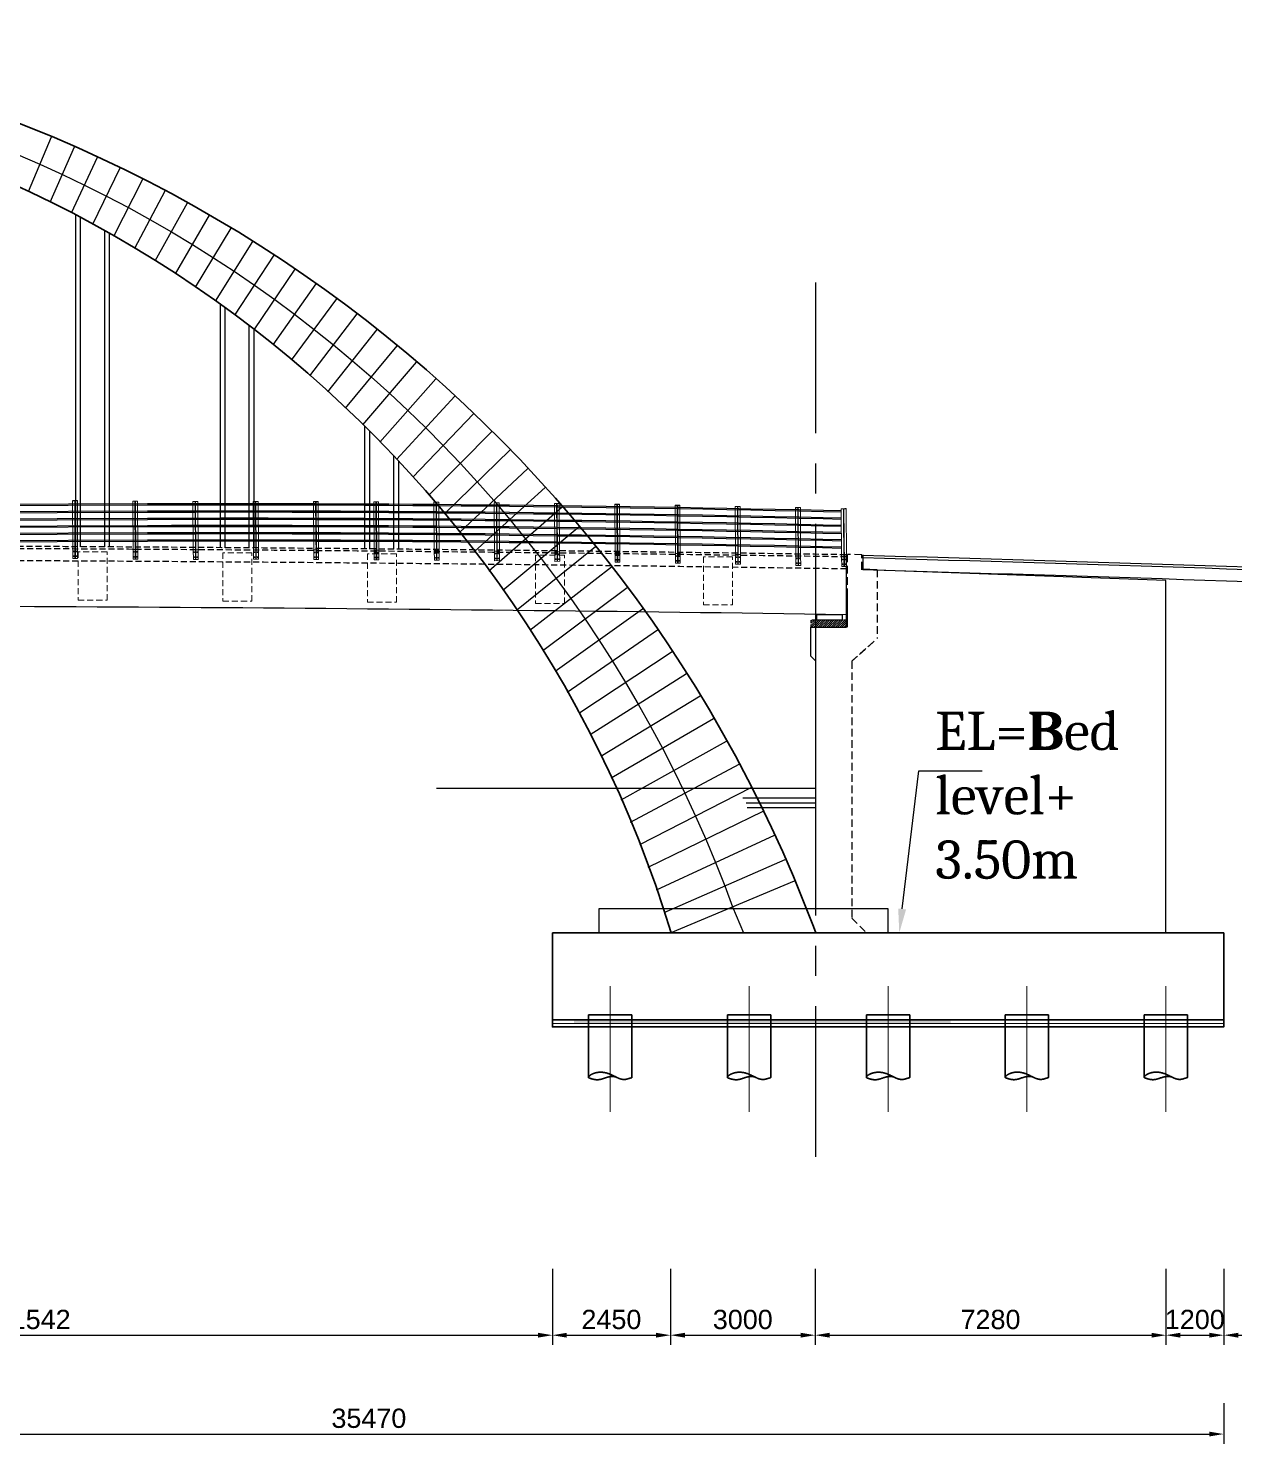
# Model space of a CAD drawing. Header units: millimetres. Extents: x 1231188 to 3867842, y -5478610 to -489530.
# Drawn here: x 3136207 to 3161215, y -3053696 to -3024349 of the extents above; entities that cross this region are included whole.
import ezdxf
from ezdxf import colors
from ezdxf.entities.mleader import LeaderData, LeaderLine
from ezdxf.math import Vec2, Vec3

# ---------------------------------------------------------------- set-up
doc = ezdxf.new("R2010")
doc.units = ezdxf.units.MM
doc.header["$LTSCALE"] = 25
doc.header["$MEASUREMENT"] = 0
doc.header["$PDMODE"] = 3
for name, pattern in [('CENTER', [2, 1.25, -0.25, 0.25, -0.25]), ('CENTER2', [1.125, 0.75, -0.125, 0.125, -0.125]), ('DASHED2', [0.375, 0.25, -0.125])]:
    doc.linetypes.add(name, pattern=pattern)
doc.layers.get('Defpoints').update_dxf_attribs({"color": 230, "lineweight": 9})
for name, color, linetype in [('ABUTMENT', 1, 'Continuous'), ('ARCH', 4, 'Continuous'), ('bearing', 7, 'Continuous'), ('con-outline', 7, 'Continuous'), ('Deck _Hidden', 7, 'DASHED2'), ('Girder _Hidden', 8, 'DASHED2'), ('Hatch 1', 14, 'Continuous'), ('pedestal', 7, 'Continuous'), ('Pile Cap', 21, 'Continuous'), ('Railling_1', 8, 'Continuous'), ('Restraint-1', 8, 'DASHED2'), ('SLOPEEARTH', 3, 'Continuous'), ('Suspender', 3, 'Continuous'), ('WC_Hidden', 8, 'DASHED2')]:
    doc.layers.add(name, color=color, linetype=linetype)
for name, color, linetype, lineweight in [('Center line', 252, 'CENTER', 9), ('COLUMN', 1, 'Continuous', 25), ('Con_Hidden', 8, 'DASHED2', 9), ('Construction Line', 170, 'Continuous', 25), ('DIM', 8, 'Continuous', 13), ('DIMEN', 255, 'Continuous', 9), ('grid', 114, 'CENTER2', 20), ('HATCH', 191, 'Continuous', 9), ('PILE', 214, 'Continuous', 30), ('Railing', 8, 'Continuous', 0), ('WALL', 10, 'Continuous', 25)]:
    doc.layers.add(name, color=color, linetype=linetype, lineweight=lineweight)
doc.styles.add('ARIAL', font='arial.ttf', dxfattribs={"height": 400})
doc.styles.get("Standard").update_dxf_attribs({"font": 'swissl.ttf'})
doc.dimstyles.new('dim-50', dxfattribs={"dimtxt": 200, "dimasz": 200, "dimexe": 20, "dimexo": 20, "dimgap": 0.09, "dimtad": 0, "dimdec": 0, "dimzin": 0, "dimdsep": 46, "dimtxsty": 'Standard', "dimcen": 0.09, "dimclrd": 5, "dimclrt": 5, "dimazin": 0, "dimtfac": 1, "dimtdec": 0, "dimtofl": 0, "dimtmove": 0, "dimatfit": 3, "dimfxl": 1, "dimtolj": 1, "dimtzin": 0, "dimarcsym": 0})

# ---------------------------------------------------------------- blocks, each defined once
blk = doc.blocks.new('Railing')
at = {"layer": 'Railing', "linetype": 'Continuous', "ltscale": 100}
for p, q in [((136657, 473126), (136657, 472128)), ((136757, 473126), (136757, 472128)), ((136657, 472128), (136657, 471928)), ((136657, 472128), (136757, 472128)), ((136657, 471928), (136757, 471928)), ((136757, 472128), (136757, 471928))]:
    blk.add_line(p, q, dxfattribs=at)
at = {"layer": 'Railing', "color": 5, "linetype": 'Continuous', "ltscale": 100}
for p, q in [((136702, 471928), (136702, 473126)), ((136707, 471928), (136707, 473128)), ((136712, 471928), (136712, 473126))]:
    blk.add_line(p, q, dxfattribs=at)
at = {"layer": 'Railing', "color": 5}
for p, q in [((136677, 472076), (136665, 472076)), ((136677, 471976), (136665, 471976)), ((136677, 472076), (136677, 472089)), ((136677, 472076), (136677, 472061)), ((136677, 472076), (136691, 472076)), ((136677, 471976), (136677, 471989)), ((136677, 471976), (136677, 471961)), ((136677, 471976), (136691, 471976)), ((136737, 472076), (136723, 472076)), ((136737, 471976), (136723, 471976)), ((136737, 472076), (136737, 472089)), ((136737, 472076), (136737, 472061)), ((136737, 472076), (136748, 472076)), ((136737, 471976), (136737, 471989)), ((136737, 471976), (136737, 471961)), ((136737, 471976), (136748, 471976))]:
    blk.add_line(p, q, dxfattribs=at)
for centre in [(136677, 472076), (136677, 471976), (136737, 472076), (136737, 471976)]:
    blk.add_circle(centre, 6.69, dxfattribs=at)
at = {"layer": 'Railing', "linetype": 'Continuous', "ltscale": 100}
for points in [[(136657, 473128), (136657, 473128), (136657, 473127), (136657, 473126), (136679, 473126), (136702, 473126), (136702, 473120), (136702, 473114), (136704, 473114), (136707, 473114), (136707, 473121), (136707, 473128), (136682, 473128), (136657, 473128)], [(136757, 473128), (136757, 473128), (136757, 473127), (136757, 473126), (136734, 473126), (136712, 473126), (136712, 473120), (136712, 473114), (136709, 473114), (136707, 473114), (136707, 473121), (136707, 473128), (136732, 473128), (136757, 473128)]]:
    blk.add_open_spline(points, degree=2, knots=[0, 0, 0, 5, 10, 10, 50, 50, 90, 90, 100, 100, 150, 150, 200, 200, 200], dxfattribs=at)
blk.add_open_spline([(136657, 473128), (136732, 473128), (136757, 473128)], degree=2, dxfattribs=at)
blk = doc.blocks.new('wq')
at = {"layer": 'Railling_1', "linetype": 'Continuous', "ltscale": 100}
for points in [[(3152767, -2891022), (3152395, -2891014), (3151894, -2891002), (3151393, -2890992), (3150892, -2890982), (3150391, -2890972), (3149890, -2890962), (3149389, -2890954), (3148888, -2890945), (3148387, -2890937), (3147886, -2890930), (3147385, -2890923), (3146884, -2890917), (3146383, -2890911), (3145882, -2890905), (3145381, -2890900), (3144881, -2890895), (3144380, -2890891), (3143879, -2890888), (3143378, -2890884), (3142877, -2890882), (3142376, -2890879), (3141875, -2890878), (3141374, -2890876), (3140873, -2890875), (3140372, -2890875), (3139871, -2890875), (3139371, -2890876), (3138870, -2890877), (3138369, -2890878), (3125223, -2890930)], [(3152767, -2891047), (3152394, -2891039), (3151893, -2891027), (3151392, -2891017), (3150891, -2891007), (3150390, -2890997), (3149890, -2890987), (3149389, -2890979), (3148888, -2890970), (3148387, -2890962), (3147886, -2890955), (3147385, -2890948), (3146884, -2890942), (3146383, -2890936), (3145882, -2890930), (3145381, -2890925), (3144880, -2890920), (3144379, -2890916), (3143879, -2890913), (3143378, -2890909), (3142877, -2890907), (3142376, -2890904), (3141875, -2890903), (3141374, -2890901), (3140873, -2890900), (3140372, -2890900), (3139871, -2890900), (3139371, -2890901), (3138870, -2890902), (3138369, -2890903), (3125223, -2890955)], [(3152768, -2891172), (3152391, -2891164), (3151890, -2891152), (3151390, -2891142), (3150889, -2891131), (3150388, -2891122), (3149887, -2891112), (3149386, -2891104), (3148886, -2891095), (3148385, -2891087), (3147884, -2891080), (3147383, -2891073), (3146882, -2891067), (3146382, -2891061), (3145881, -2891055), (3145380, -2891050), (3144879, -2891045), (3144378, -2891041), (3143878, -2891038), (3143377, -2891034), (3142876, -2891032), (3142375, -2891029), (3141875, -2891028), (3141374, -2891026), (3140873, -2891025), (3140372, -2891025), (3139871, -2891025), (3139371, -2891026), (3138870, -2891027), (3138369, -2891028), (3125223, -2891080)], [(3152768, -2891197), (3152391, -2891189), (3151890, -2891177), (3151389, -2891167), (3150888, -2891156), (3150388, -2891147), (3149887, -2891137), (3149386, -2891129), (3148885, -2891120), (3148384, -2891112), (3147884, -2891105), (3147383, -2891098), (3146882, -2891092), (3146381, -2891086), (3145880, -2891080), (3145380, -2891075), (3144879, -2891070), (3144378, -2891066), (3143877, -2891063), (3143377, -2891059), (3142876, -2891057), (3142375, -2891054), (3141874, -2891053), (3141374, -2891051), (3140873, -2891050), (3140372, -2891050), (3139871, -2891050), (3139371, -2891051), (3138870, -2891052), (3138369, -2891053), (3125223, -2891105)], [(3152769, -2891322), (3152388, -2891314), (3151887, -2891302), (3151386, -2891292), (3150886, -2891281), (3150385, -2891272), (3149884, -2891262), (3149384, -2891254), (3148883, -2891245), (3148382, -2891237), (3147882, -2891230), (3147381, -2891223), (3146880, -2891217), (3146380, -2891211), (3145879, -2891205), (3145378, -2891200), (3144878, -2891195), (3144377, -2891191), (3143877, -2891188), (3143376, -2891184), (3142875, -2891182), (3142375, -2891179), (3141874, -2891178), (3141373, -2891176), (3140873, -2891175), (3140372, -2891175), (3139871, -2891175), (3139371, -2891176), (3138870, -2891177), (3138370, -2891178), (3125223, -2891230)], [(3152769, -2891347), (3152387, -2891339), (3151887, -2891327), (3151386, -2891317), (3150885, -2891306), (3150385, -2891297), (3149884, -2891287), (3149383, -2891279), (3148883, -2891270), (3148382, -2891262), (3147881, -2891255), (3147381, -2891248), (3146880, -2891242), (3146379, -2891236), (3145879, -2891230), (3145378, -2891225), (3144878, -2891220), (3144377, -2891216), (3143876, -2891213), (3143376, -2891209), (3142875, -2891207), (3142374, -2891204), (3141874, -2891203), (3141373, -2891201), (3140873, -2891200), (3140372, -2891200), (3139871, -2891200), (3139371, -2891201), (3138870, -2891202), (3138370, -2891203), (3125223, -2891255)], [(3152769, -2891472), (3152384, -2891464), (3151884, -2891452), (3151383, -2891442), (3150883, -2891431), (3150382, -2891422), (3149882, -2891412), (3149381, -2891404), (3148881, -2891395), (3148380, -2891387), (3147880, -2891380), (3147379, -2891373), (3146878, -2891367), (3146378, -2891361), (3145877, -2891355), (3145377, -2891350), (3144876, -2891345), (3144376, -2891341), (3143875, -2891338), (3143375, -2891334), (3142874, -2891332), (3142374, -2891329), (3141873, -2891328), (3141373, -2891326), (3140872, -2891325), (3140372, -2891325), (3139872, -2891325), (3139371, -2891326), (3138871, -2891327), (3138370, -2891328), (3125223, -2891380)], [(3152770, -2891497), (3152384, -2891489), (3151883, -2891477), (3151383, -2891467), (3150882, -2891456), (3150382, -2891447), (3149881, -2891437), (3149381, -2891429), (3148880, -2891420), (3148380, -2891412), (3147879, -2891405), (3147379, -2891398), (3146878, -2891392), (3146378, -2891386), (3145877, -2891380), (3145377, -2891375), (3144876, -2891370), (3144376, -2891366), (3143875, -2891363), (3143375, -2891359), (3142874, -2891357), (3142374, -2891354), (3141873, -2891353), (3141373, -2891351), (3140872, -2891350), (3140372, -2891350), (3139872, -2891350), (3139371, -2891351), (3138871, -2891352), (3138370, -2891353), (3125223, -2891405)], [(3152770, -2891623), (3152381, -2891613), (3151880, -2891602), (3151380, -2891592), (3150880, -2891581), (3150379, -2891572), (3149879, -2891562), (3149378, -2891554), (3148878, -2891545), (3148378, -2891537), (3147877, -2891530), (3147377, -2891523), (3146877, -2891517), (3146376, -2891511), (3145876, -2891505), (3145375, -2891500), (3144875, -2891495), (3144375, -2891491), (3143874, -2891488), (3143374, -2891484), (3142874, -2891482), (3142373, -2891479), (3141873, -2891478), (3141373, -2891476), (3140872, -2891475), (3140372, -2891475), (3139872, -2891475), (3139371, -2891476), (3138871, -2891477), (3138371, -2891478), (3125223, -2891530)], [(3152771, -2891648), (3152380, -2891638), (3151880, -2891627), (3151380, -2891617), (3150879, -2891606), (3150379, -2891597), (3149878, -2891587), (3149378, -2891579), (3148878, -2891570), (3148377, -2891562), (3147877, -2891555), (3147377, -2891548), (3146876, -2891542), (3146376, -2891536), (3145876, -2891530), (3145375, -2891525), (3144875, -2891520), (3144374, -2891516), (3143874, -2891513), (3143374, -2891509), (3142873, -2891507), (3142373, -2891504), (3141873, -2891503), (3141373, -2891501), (3140872, -2891500), (3140372, -2891500), (3139872, -2891500), (3139371, -2891501), (3138871, -2891502), (3138371, -2891503), (3125223, -2891555)], [(3152771, -2891773), (3152377, -2891763), (3151877, -2891752), (3151377, -2891742), (3150877, -2891731), (3150376, -2891722), (3149876, -2891712), (3149376, -2891704), (3148876, -2891695), (3148375, -2891687), (3147875, -2891680), (3147375, -2891673), (3146875, -2891667), (3146374, -2891661), (3145874, -2891655), (3145374, -2891650), (3144874, -2891645), (3144373, -2891641), (3143873, -2891638), (3143373, -2891634), (3142873, -2891632), (3142373, -2891629), (3141872, -2891628), (3141372, -2891626), (3140872, -2891625), (3140372, -2891625), (3139872, -2891625), (3139371, -2891626), (3138871, -2891627), (3138371, -2891628), (3125223, -2891680)], [(3152772, -2891798), (3152377, -2891788), (3151877, -2891777), (3151376, -2891767), (3150876, -2891756), (3150376, -2891747), (3149876, -2891737), (3149375, -2891729), (3148875, -2891720), (3148375, -2891712), (3147875, -2891705), (3147374, -2891698), (3146874, -2891692), (3146374, -2891686), (3145874, -2891680), (3145374, -2891675), (3144873, -2891670), (3144373, -2891666), (3143873, -2891663), (3143373, -2891659), (3142873, -2891657), (3142372, -2891654), (3141872, -2891653), (3141372, -2891651), (3140872, -2891650), (3140372, -2891650), (3139872, -2891650), (3139371, -2891651), (3138871, -2891652), (3138371, -2891653), (3125223, -2891705)]]:
    blk.add_lwpolyline(points, dxfattribs=at)
at = {"layer": 'Railling_1', "xscale": -1}
for p, rotation in [((3264163, -3363369), 0.2228000055985024), ((3265413, -3363369), 0.2228000055985024), ((3266663, -3363368), 0.2228000055985024), ((3267913, -3363371), 0.2228000055985024), ((3269163, -3363376), 0.2228000055985024), ((3270413, -3363385), 0.2228000055985024), ((3271663, -3363384), 0.2228000055985024), ((3272913, -3363387), 0.2228000055985024), ((3274163, -3363392), 0.2228000055985024), ((3275413, -3363400), 0.2228000055985024), ((3276663, -3363412), 0.2228000055985024), ((3279045, -3363085), 0.3603301238060918), ((3280295, -3363084), 0.3603301238060918), ((3281545, -3363087), 0.3603301238060918), ((3282795, -3363092), 0.3603301238060918), ((3284045, -3363100), 0.3603301238060918), ((3285295, -3363112), 0.3603301238060918), ((3286545, -3363126), 0.3603301238060918), ((3287795, -3363143), 0.3603301238060918), ((3289046, -3363163), 0.3603301238060918), ((3290296, -3363186), 0.3603301238060918), ((3291546, -3363211), 0.3603301238060918), ((3292496, -3363234), 0.3603301238060918)]:
    blk.add_blockref('Railing', p, dxfattribs=dict(at, rotation=rotation))
blk = doc.blocks.new('*D901')
at = {"layer": 'Defpoints', "color": 0, "lineweight": -2, "ltscale": 150, "transparency": 16777216}
for p in [(3125538, -3049870), (3147080, -3049870), (3147080, -3051446)]:
    blk.add_point(p, dxfattribs=at)
at = {"layer": 'DIM', "color": 0, "lineweight": -2, "ltscale": 150, "transparency": 16777216}
for p, q in [((3125538, -3050070), (3125538, -3051646)), ((3147080, -3050070), (3147080, -3051646))]:
    blk.add_line(p, q, dxfattribs=at)
at = {"layer": 'DIM', "color": 5, "lineweight": -2, "ltscale": 150, "transparency": 16777216}
blk.add_line((3125838, -3051446), (3146780, -3051446), dxfattribs=at)
for points in [[(3125838, -3051396), (3125838, -3051496), (3125538, -3051446)], [(3146780, -3051396), (3146780, -3051496), (3147080, -3051446)]]:
    blk.add_solid(points, dxfattribs=at)
at = {"layer": 'DIM', "color": 2, "ltscale": 150, "transparency": 16777216, "insert": (3136309, -3051122), "char_height": 400, "attachment_point": 5, "style": 'ARIAL'}
blk.add_mtext('\\A1;21542', dxfattribs=at)
blk = doc.blocks.new('*D902')
at = {"layer": 'Defpoints', "color": 0, "lineweight": -2, "ltscale": 150, "transparency": 16777216}
for p in [(3147080, -3049870), (3149530, -3049870), (3149530, -3051446)]:
    blk.add_point(p, dxfattribs=at)
at = {"layer": 'DIM', "color": 0, "lineweight": -2, "ltscale": 150, "transparency": 16777216}
for p, q in [((3147080, -3050070), (3147080, -3051646)), ((3149530, -3050070), (3149530, -3051646))]:
    blk.add_line(p, q, dxfattribs=at)
at = {"layer": 'DIM', "color": 5, "lineweight": -2, "ltscale": 150, "transparency": 16777216}
blk.add_line((3147380, -3051446), (3149230, -3051446), dxfattribs=at)
for points in [[(3147380, -3051396), (3147380, -3051496), (3147080, -3051446)], [(3149230, -3051396), (3149230, -3051496), (3149530, -3051446)]]:
    blk.add_solid(points, dxfattribs=at)
at = {"layer": 'DIM', "color": 2, "ltscale": 150, "transparency": 16777216, "insert": (3148305, -3051122), "char_height": 400, "attachment_point": 5, "style": 'ARIAL'}
blk.add_mtext('\\A1;2450', dxfattribs=at)
blk = doc.blocks.new('*D903')
at = {"layer": 'Defpoints', "color": 0, "lineweight": -2, "ltscale": 150, "transparency": 16777216}
for p in [(3152530, -3049870), (3149530, -3050070), (3152530, -3051446)]:
    blk.add_point(p, dxfattribs=at)
at = {"layer": 'DIM', "color": 0, "lineweight": -2, "ltscale": 150, "transparency": 16777216}
for p, q in [((3149530, -3050270), (3149530, -3051646)), ((3152530, -3050070), (3152530, -3051646))]:
    blk.add_line(p, q, dxfattribs=at)
at = {"layer": 'DIM', "color": 5, "lineweight": -2, "ltscale": 150, "transparency": 16777216}
blk.add_line((3149830, -3051446), (3152230, -3051446), dxfattribs=at)
for points in [[(3149830, -3051396), (3149830, -3051496), (3149530, -3051446)], [(3152230, -3051396), (3152230, -3051496), (3152530, -3051446)]]:
    blk.add_solid(points, dxfattribs=at)
at = {"layer": 'DIM', "color": 2, "ltscale": 150, "transparency": 16777216, "insert": (3151030, -3051122), "char_height": 400, "attachment_point": 5, "style": 'ARIAL'}
blk.add_mtext('\\A1;3000', dxfattribs=at)
blk = doc.blocks.new('*D904')
at = {"layer": 'Defpoints', "color": 0, "lineweight": -2, "ltscale": 150, "transparency": 16777216}
for p in [(3159810, -3049870), (3152530, -3050073), (3159810, -3051446)]:
    blk.add_point(p, dxfattribs=at)
at = {"layer": 'DIM', "color": 0, "lineweight": -2, "ltscale": 150, "transparency": 16777216}
for p, q in [((3152530, -3050273), (3152530, -3051646)), ((3159810, -3050070), (3159810, -3051646))]:
    blk.add_line(p, q, dxfattribs=at)
at = {"layer": 'DIM', "color": 5, "lineweight": -2, "ltscale": 150, "transparency": 16777216}
blk.add_line((3152830, -3051446), (3159510, -3051446), dxfattribs=at)
for points in [[(3152830, -3051396), (3152830, -3051496), (3152530, -3051446)], [(3159510, -3051396), (3159510, -3051496), (3159810, -3051446)]]:
    blk.add_solid(points, dxfattribs=at)
at = {"layer": 'DIM', "color": 2, "ltscale": 150, "transparency": 16777216, "insert": (3156170, -3051122), "char_height": 400, "attachment_point": 5, "style": 'ARIAL'}
blk.add_mtext('\\A1;7280', dxfattribs=at)
blk = doc.blocks.new('*D905')
at = {"layer": 'Defpoints', "color": 0, "lineweight": -2, "ltscale": 150, "transparency": 16777216}
for p in [(3159808, -3049870), (3161008, -3049870), (3161008, -3051446)]:
    blk.add_point(p, dxfattribs=at)
at = {"layer": 'DIM', "color": 0, "lineweight": -2, "ltscale": 150, "transparency": 16777216}
for p, q in [((3159808, -3050070), (3159808, -3051646)), ((3161008, -3050070), (3161008, -3051646))]:
    blk.add_line(p, q, dxfattribs=at)
at = {"layer": 'DIM', "color": 5, "lineweight": -2, "ltscale": 150, "transparency": 16777216}
blk.add_line((3160108, -3051446), (3160708, -3051446), dxfattribs=at)
for points in [[(3160108, -3051396), (3160108, -3051496), (3159808, -3051446)], [(3160708, -3051396), (3160708, -3051496), (3161008, -3051446)]]:
    blk.add_solid(points, dxfattribs=at)
at = {"layer": 'DIM', "color": 2, "ltscale": 150, "transparency": 16777216, "insert": (3160408, -3051122), "char_height": 400, "attachment_point": 5, "style": 'ARIAL'}
blk.add_mtext('\\A1;1200', dxfattribs=at)
blk = doc.blocks.new('*D899')
at = {"layer": 'Defpoints', "color": 0, "lineweight": -2, "ltscale": 150, "transparency": 16777216}
for p in [(3125538, -3052658), (3161008, -3052658, 46692), (3161008, -3053496)]:
    blk.add_point(p, dxfattribs=at)
at = {"layer": 'DIM', "color": 0, "lineweight": -2, "ltscale": 150, "transparency": 16777216}
for p, q in [((3125538, -3052858), (3125538, -3053696)), ((3161008, -3052858), (3161008, -3053696))]:
    blk.add_line(p, q, dxfattribs=at)
at = {"layer": 'DIM', "color": 5, "lineweight": -2, "ltscale": 150, "transparency": 16777216}
blk.add_line((3125838, -3053496), (3160708, -3053496), dxfattribs=at)
for points in [[(3125838, -3053446), (3125838, -3053546), (3125538, -3053496)], [(3160708, -3053446), (3160708, -3053546), (3161008, -3053496)]]:
    blk.add_solid(points, dxfattribs=at)
at = {"layer": 'DIM', "color": 2, "ltscale": 150, "transparency": 16777216, "insert": (3143273, -3053171), "char_height": 400, "attachment_point": 5, "style": 'ARIAL'}
blk.add_mtext('\\A1;35470', dxfattribs=at)
blk = doc.blocks.new('*D897')
at = {"layer": 'Defpoints', "color": 0, "lineweight": -2, "ltscale": 150, "transparency": 16777216}
for p in [(3161008, -3049870), (3181908, -3049870), (3181908, -3051446)]:
    blk.add_point(p, dxfattribs=at)
at = {"layer": 'DIM', "color": 0, "lineweight": -2, "ltscale": 150, "transparency": 16777216}
for p, q in [((3161008, -3050070), (3161008, -3051646)), ((3181908, -3050070), (3181908, -3051646))]:
    blk.add_line(p, q, dxfattribs=at)
at = {"layer": 'DIM', "color": 5, "lineweight": -2, "ltscale": 150, "transparency": 16777216}
blk.add_line((3161308, -3051446), (3181608, -3051446), dxfattribs=at)
for points in [[(3161308, -3051396), (3161308, -3051496), (3161008, -3051446)], [(3181608, -3051396), (3181608, -3051496), (3181908, -3051446)]]:
    blk.add_solid(points, dxfattribs=at)
at = {"layer": 'DIM', "color": 2, "ltscale": 150, "transparency": 16777216, "insert": (3171458, -3051122), "char_height": 400, "attachment_point": 5, "style": 'ARIAL'}
blk.add_mtext('\\A1;20900', dxfattribs=at)

msp = doc.modelspace()

# ---------------------------------------------------------------- hatches: boundary and pattern name
at = {"layer": 'HATCH', "linetype": 'ByBlock', "ltscale": 100}
h = msp.add_hatch(dxfattribs=at)
h.set_pattern_fill('AR-CONC', color=256, scale=22, style=0)
h.set_pattern_definition([(50, (-7724980.62, -8600337.04), (157.7972402, -13.8054697), [16.5, -181.5]), (355, (-7724980.62, -8600337.04), (-30.5252934, 165.4822694), [13.2, -145.2]), (100.4514, (-7724967.47, -8600338.19), (127.272064, 151.6766993), [14.0228418, -154.2512646]), (46.1842, (-7724980.62, -8600293.04), (234.7930307, -36.414183), [24.75, -272.25]), (96.6356, (-7724961.05, -8600296.08), (205.6257952, 214.3059316), [21.0342634, -231.37686]), (351.1842, (-7724980.62, -8600293.04), (205.625628, 214.306092), [19.8, -217.8]), (21, (-7724958.62, -8600304.04), (131.3195515, -88.576156), [16.5, -181.5]), (326, (-7724958.62, -8600304.04), (53.529373, 159.53301), [13.2, -145.2]), (71.4514, (-7724947.67, -8600311.42), (184.8489783, 70.9567093), [14.0228418, -154.2512646]), (37.5, (-7724980.615, -8600337.04), (2.67516817, 73.23664784), [0, -143.44, 0, -147.4, 0, -145.75]), (7.5, (-7724980.615, -8600337.04), (57.87529824, 86.7705766), [0, -84.04, 0, -140.14, 0, -55.55]), (327.5, (-7725029.675, -8600337.04), (117.44093596, -4.96207178), [0, -55, 0, -171.6, 0, -227.7]), (317.5, (-7725051.68, -8600337.04), (128.30095726, 22.0230961), [0, -71.5, 0, -113.96, 0, -161.7])])
h.paths.add_polyline_path([(3155341.9, -3044906.6), (3155341.9, -3044981.6), (3147530, -3044981.6), (3147530, -3044906.6)])
at = {"layer": 'Hatch 1', "ltscale": 20}
h = msp.add_hatch(dxfattribs=at)
h.set_pattern_fill('ANSI31', color=256, scale=10, angle=-0.03242)
h.set_pattern_definition([(44.9675773, (-2139986.704, -476226.315), (-22.43793229, 22.46334113), [])])
h.paths.add_polyline_path([(3152451.5, -3036618.2), (3153181.7, -3036618.1), (3153181.8, -3036768.1), (3152451.6, -3036768.2)])

# ---------------------------------------------------------------- linework, layer by layer
at = {"layer": 'ABUTMENT', "linetype": 'DASHED2', "ltscale": 25}
for p, q in [((3153501.4, -3035265.2, 46777.2), (3153201.7, -3035258.8, 46691.8)), ((3153201.8, -3036119.9, 68040.5), (3153201.8, -3035258.8, 68040.5)), ((3153501.4, -3035565.8, 4140.2), (3153501.4, -3035265.2, 46777.2)), ((3153292, -3037470), (3153821.5, -3036999.5))]:
    msp.add_line(p, q, dxfattribs=at)
at = {"layer": 'ABUTMENT', "ltscale": 20}
for p, q in [((3159808, -3035799.5, 46691.8), (3153808, -3035580.3, 4140.2)), ((3159808, -3043105.1, 46691.8), (3159808, -3035799.5, 46691.8))]:
    msp.add_line(p, q, dxfattribs=at)
for points, elevation in [([(3153808, -3035580.3), (3153508.1, -3035571.7), (3153488.1, -3035571.7)], 4140.2), ([(3152543.5, -3037470.5), (3152543.5, -3037470.5), (3152440, -3037370), (3152439.6, -3036768.5), (3153181.8, -3036768.1)], 68139.8), ([(3152544.4, -3041270.4), (3152543.5, -3037470.5)], 4369)]:
    msp.add_lwpolyline(points, dxfattribs=dict(at, elevation=elevation))
at = {"layer": 'ABUTMENT', "linetype": 'DASHED2', "ltscale": 25, "elevation": 4140.2}
msp.add_lwpolyline([(3153521.3, -3035565.7), (3153821.1, -3035574.2), (3153821.5, -3036999.5)], dxfattribs=at)
at = {"layer": 'ABUTMENT', "linetype": 'DASHED2', "ltscale": 25}
msp.add_lwpolyline([(3153741.9, -3037070.2), (3153292, -3037470), (3153296.3, -3042798.8), (3153596.8, -3043098.8)], dxfattribs=at)
at = {"layer": 'ARCH', "lineweight": -2, "ltscale": 100}
msp.add_lwpolyline([(3135979.9, -3026962.4), (3136448.6, -3027165.4), (3136913.5, -3027377.2), (3137374.5, -3027598), (3137831.3, -3027827.6), (3138283.9, -3028065.9), (3138732, -3028312.8), (3139175.5, -3028568.3), (3139614.3, -3028832.4), (3140048.2, -3029104.8), (3140477, -3029385.6), (3140900.5, -3029674.7), (3141318.7, -3029971.9), (3141731.3, -3030277.2), (3142138.3, -3030590.4), (3142539.4, -3030911.6), (3142934.5, -3031240.5), (3143323.5, -3031577.1), (3143706.1, -3031921.2), (3144082.4, -3032272.8), (3144452.1, -3032631.8), (3144815.1, -3032998), (3145171.2, -3033371.3), (3145520.3, -3033751.6), (3145862.3, -3034138.8), (3146197, -3034532.8), (3146844.2, -3035340.4), (3147156.3, -3035753.9), (3147460.7, -3036173.6), (3147757.1, -3036599.4), (3148045.5, -3037031.1), (3148325.8, -3037468.7), (3148597.8, -3037911.9), (3148861.4, -3038360.7), (3149116.4, -3038814.8), (3149362.9, -3039274.2), (3149600.6, -3039738.6), (3149829.5, -3040208), (3150049.5, -3040682.1), (3150260.4, -3041160.8), (3150462.1, -3041644), (3150654.6, -3042131.4), (3150815.2, -3042560.8), (3151045.2, -3043099.8)], dxfattribs=at)
at = {"layer": 'bearing', "ltscale": 10, "elevation": -0.2}
msp.add_lwpolyline([(3153092.7, -3036618.1), (3152565, -3036618.5), (3152565, -3036499.5), (3153092.7, -3036505.4)], close=True, dxfattribs=at)
at = {"layer": 'Center line', "ltscale": 100}
for p, q in [((3148280, -3046813.6), (3148280, -3044207.9)), ((3151162, -3046813.6, 11672.9), (3151162, -3044207.9, 11672.9)), ((3154044, -3046813.6, 4140.2), (3154044, -3044207.9, 4140.2)), ((3156926, -3046812.1, 35018.8), (3156926, -3044206.3, 35018.8)), ((3159808, -3046812.1, 46691.8), (3159808, -3044206.3, 46691.8))]:
    msp.add_line(p, q, dxfattribs=at)
at = {"layer": 'COLUMN', "color": 8, "lineweight": -2, "ltscale": 100}
for p, q in [((3153181.7, -3036768.1), (3153181.4, -3035258.5)), ((3153521.2, -3035265.6, 4140.2), (3153521.3, -3035565.7, 4140.2)), ((3153523.6, -3035271.6, 4140.2), (3153523.6, -3035571.7, 4140.2))]:
    msp.add_line(p, q, dxfattribs=at)
at = {"layer": 'COLUMN', "lineweight": 30, "ltscale": 100}
for p, q in [((3147080, -3044905.1, 46691.8), (3147080, -3043105.1, 46691.8)), ((3161008, -3043105.1, 46691.8), (3147080, -3043105.1, 46691.8)), ((3161008, -3044905.1, 46691.8), (3161008, -3043105.1, 46691.8))]:
    msp.add_line(p, q, dxfattribs=at)
for points in [[(3098545.5, -3043105.1), (3098592.1, -3042981.7, -0.6912061), (3152496, -3042974.1), (3152545.5, -3043105.1)], [(3101546.1, -3043105.1), (3101546.1, -3043099.8, -0.7396558), (3149544.9, -3043099.8, -45.2344682)]]:
    msp.add_lwpolyline(points, format="xyb", dxfattribs=at)
at = {"layer": 'COLUMN', "color": 8, "lineweight": -2, "ltscale": 100, "elevation": 4140.2}
for points in [[(3153523.6, -3035271.6, -0.003938), (3181923.9, -3036305.5, -0.0039368)], [(3153523.6, -3035321.6, -0.0039376), (3181920, -3036355.3, -0.0039219)], [(3153523.6, -3035571.7, -0.0039354), (3181900.4, -3036604.7, -0.0039197)]]:
    msp.add_lwpolyline(points, format="xyb", dxfattribs=at)
msp.add_lwpolyline([(3153821.1, -3035574.2), (3153521.3, -3035565.7), (3153501.3, -3035565.7)], dxfattribs=at)
at = {"layer": 'COLUMN', "lineweight": 30, "ltscale": 100, "elevation": 4140.2}
msp.add_lwpolyline([(3161008, -3044906.6), (3147080, -3044906.6), (3147080, -3045055.1), (3161008, -3045055.1)], close=True, dxfattribs=at)
at = {"layer": 'COLUMN', "color": 8, "lineweight": -2}
for p in [(3136619.1, -3027923.4), (3137065.6, -3028148.5), (3137507.5, -3028382.4), (3137944.6, -3028625), (3138376.9, -3028876.3), (3138804, -3029136.2), (3139225.9, -3029404.5), (3139642.4, -3029681.2), (3140053.2, -3029966.2), (3140458.3, -3030259.2), (3140857.5, -3030560.3), (3141250.6, -3030869.2), (3141637.5, -3031186), (3142018, -3031510.3), (3142391.9, -3031842.2), (3142759.2, -3032181.5), (3143119.7, -3032528), (3143473.1, -3032881.6), (3143819.5, -3033242.2), (3144158.6, -3033609.7), (3144490.3, -3033983.8), (3144814.5, -3034364.4), (3145131, -3034751.4), (3145439.8, -3035144.7), (3145740.7, -3035544), (3146033.6, -3035949.3), (3146318.3, -3036360.3), (3146594.8, -3036776.8), (3146862.9, -3037198.8), (3147122.6, -3037626.1), (3147373.7, -3038058.5), (3147616.2, -3038495.7), (3147849.9, -3038937.8), (3148074.7, -3039384.3), (3148290.6, -3039835.3), (3148497.5, -3040290.5), (3148695.3, -3040749.7), (3148883.9, -3041212.8), (3149063.2, -3041679.5), (3149233.2, -3042149.7), (3149393.8, -3042623.2)]:
    msp.add_point(p, dxfattribs=at)
at = {"layer": 'con-outline', "linetype": 'DASHED2', "ltscale": 10, "elevation": -0.2}
msp.add_lwpolyline([(3152439.6, -3036768.5), (3153181.7, -3036768.1), (3153181.7, -3036618.1), (3152439.6, -3036618.5)], close=True, dxfattribs=at)
at = {"layer": 'Con_Hidden', "ltscale": 20}
for points in [[(3137243.5, -3036204.5), (3137843.5, -3036204.5), (3137843.5, -3035204.5), (3137243.5, -3035204.5)], [(3140245, -3036225.5), (3140845, -3036225.5), (3140845, -3035225.5), (3140245, -3035225.5)], [(3143244, -3036245.5), (3143844, -3036245.5), (3143844, -3035245.5), (3143244, -3035245.5)], [(3146730, -3036275), (3147330, -3036275), (3147330, -3035275), (3146730, -3035275)], [(3150216, -3036304.5), (3150816, -3036304.5), (3150816, -3035304.5), (3150216, -3035304.5)]]:
    msp.add_lwpolyline(points, close=True, dxfattribs=at)
at = {"layer": 'Construction Line', "lineweight": -2, "ltscale": 100}
for p, q in [((3136209.7, -3027734), (3136687.4, -3026596.7)), ((3136660, -3027951.3), (3137166.9, -3026803.2)), ((3137106, -3028177.4), (3137642.9, -3027018.6)), ((3137547.3, -3028412.5), (3138115.3, -3027242.7)), ((3137983.8, -3028656.2), (3138583.9, -3027475.5)), ((3138415.4, -3028908.6), (3139048.6, -3027717)), ((3138841.9, -3029169.6), (3139509.1, -3027967.1)), ((3139263.1, -3029439), (3139965.5, -3028225.8)), ((3139678.9, -3029716.7), (3140417.4, -3028493)), ((3140089, -3030002.6), (3140864.9, -3028768.6)), ((3140493.4, -3030296.7), (3141307.6, -3029052.7)), ((3140891.8, -3030598.8), (3141745.5, -3029345)), ((3141284.2, -3030908.7), (3142178.5, -3029645.7)), ((3141670.3, -3031226.4), (3142606.3, -3029954.5)), ((3142049.9, -3031551.7), (3143028.8, -3030271.4)), ((3142423.1, -3031884.6), (3143445.9, -3030596.4)), ((3142789.5, -3032224.8), (3143857.4, -3030929.4)), ((3143149, -3032572.2), (3144263.2, -3031270.3)), ((3143501.6, -3032926.7), (3144663.2, -3031619)), ((3143847.1, -3033288.2), (3145057.1, -3031975.4)), ((3144185.2, -3033656.4), (3145444.9, -3032339.6)), ((3144516, -3034031.4), (3145826.3, -3032711.3)), ((3144839.3, -3034412.8), (3146201.3, -3033090.4)), ((3145154.8, -3034800.7), (3146569.8, -3033477)), ((3145462.6, -3035194.7), (3146931.4, -3033870.9)), ((3145762.5, -3035594.8), (3147286.2, -3034272)), ((3146054.4, -3036000.7), (3147634, -3034680.1)), ((3146338.1, -3036412.4), (3147974.6, -3035095.3)), ((3146613.5, -3036829.7), (3148307.8, -3035517.4)), ((3146880.6, -3037252.4), (3148633.6, -3035946.3)), ((3147139.2, -3037680.3), (3148951.9, -3036381.9)), ((3147389.2, -3038113.3), (3149262.3, -3036824)), ((3147630.6, -3038551.2), (3149564.9, -3037272.6)), ((3147863.2, -3038993.8), (3149859.5, -3037727.5)), ((3148086.9, -3039440.9), (3150146, -3038188.7)), ((3148301.7, -3039892.4), (3150424.1, -3038655.9)), ((3148507.4, -3040348.1), (3150693.8, -3039129.1)), ((3148704, -3040807.9), (3150955, -3039608.1)), ((3148891.4, -3041271.4), (3151207.5, -3040092.8)), ((3149069.6, -3041738.6), (3151451.2, -3040583.1)), ((3149238.4, -3042209.2), (3151685.9, -3041078.8)), ((3149397.8, -3042683.1), (3151911.5, -3041579.8)), ((3149529.4, -3043099.8), (3152101.1, -3042021.8)), ((3149544.9, -3043099.8), (3152545.5, -3043099.8))]:
    msp.add_line(p, q, dxfattribs=at)
at = {"layer": 'Deck _Hidden', "ltscale": 20}
for points in [[(3153181.4, -3035308.5, 0.0041456), (3125543.1, -3035122.6)], [(3153181.5, -3035558.5, 0.0041462), (3125543.5, -3035372.6)]]:
    msp.add_lwpolyline(points, format="xyb", dxfattribs=at)
at = {"layer": 'Girder _Hidden', "color": 4, "linetype": 'ByBlock', "ltscale": 15}
msp.add_lwpolyline([(3153175, -3036508.4, 0.004141), (3125545, -3036322.6, 0.0041456)], format="xyb", dxfattribs=at)
at = {"layer": 'HATCH', "linetype": 'ByBlock', "ltscale": 100}
for p, q in [((3147080, -3044980.1, 46691.8), (3147080, -3044905.1, 46691.8)), ((3161008, -3044980.1, 46691.8), (3147080, -3044980.1, 46691.8)), ((3147080, -3045055.1, 46691.8), (3147080, -3044980.1, 46691.8)), ((3161008, -3045055.1, 46691.8), (3147080, -3045055.1, 46691.8))]:
    msp.add_line(p, q, dxfattribs=at)
at = {"layer": 'Hatch 1', "ltscale": 20}
for p, q in [((3144677.8, -3040100.9), (3152545.5, -3040100.3)), ((3151030, -3040105.1), (3152530, -3040105.1)), ((3151030, -3040305.1), (3152530, -3040305.1))]:
    msp.add_line(p, q, dxfattribs=at)
at = {"layer": 'pedestal', "linetype": 'ByBlock', "ltscale": 100}
for p, q in [((3154045.5, -3042605.1), (3148045.5, -3042605.1)), ((3148045.5, -3042605.1), (3148045.5, -3043105.1)), ((3154045.5, -3043105.1), (3154045.5, -3042605.1))]:
    msp.add_line(p, q, dxfattribs=at)
at = {"layer": 'PILE', "linetype": 'DASHED2', "ltscale": 2000}
for p, q in [((3148730, -3044806.3), (3147830, -3044806.3)), ((3147830, -3044806.3), (3147830, -3046106)), ((3148730, -3044806.3), (3148730, -3046106)), ((3151612, -3044806.3, 11672.9), (3150712, -3044806.3, 11672.9)), ((3150712, -3044806.3, 11672.9), (3150712, -3046106, 11672.9)), ((3151612, -3044806.3, 11672.9), (3151612, -3046106, 11672.9)), ((3154494, -3044806.3, 4140.2), (3153594, -3044806.3, 4140.2)), ((3153594, -3044806.3, 4140.2), (3153594, -3046106, 4140.2)), ((3154494, -3044806.3, 4140.2), (3154494, -3046106, 4140.2)), ((3157376, -3044804.8, 35018.8), (3156476, -3044804.8, 35018.8)), ((3156476, -3044804.8, 35018.8), (3156476, -3046104.5, 35018.8)), ((3157376, -3044804.8, 35018.8), (3157376, -3046104.5, 35018.8)), ((3160258, -3044804.8, 46691.8), (3159358, -3044804.8, 46691.8)), ((3159358, -3044804.8, 46691.8), (3159358, -3046104.5, 46691.8)), ((3160258, -3044804.8, 46691.8), (3160258, -3046104.5, 46691.8))]:
    msp.add_line(p, q, dxfattribs=at)
for points, knots in [([(3147830, -3046106), (3147830, -3046064.7), (3148019.1, -3045961.3), (3148304.2, -3046021.5), (3148531.1, -3046181.3), (3148682.2, -3046117.7), (3148730, -3046106)], [0, 0, 0, 0, 244.9137212, 595.5205607, 904.3406959, 1047.3117083, 1047.3117083, 1047.3117083, 1047.3117083]), ([(3147830, -3046106), (3147830, -3046106), (3148032.5, -3046199.7), (3148246.8, -3046059), (3148409, -3046089.4), (3148428.2, -3046106.8)], [0, 0, 0, 0, 275.407679, 579.85691, 760.1416168, 760.1416168, 760.1416168, 760.1416168]), ([(3150712, -3046106, 11672.9), (3150712, -3046064.7, 11672.9), (3150901.1, -3045961.3, 11672.9), (3151186.2, -3046021.5, 11672.9), (3151413.1, -3046181.3, 11672.9), (3151564.2, -3046117.7, 11672.9), (3151612, -3046106, 11672.9)], [0, 0, 0, 0, 244.9137212, 595.5205607, 904.3406959, 1047.3117083, 1047.3117083, 1047.3117083, 1047.3117083]), ([(3150712, -3046106, 11672.9), (3150712, -3046106, 11672.9), (3150914.5, -3046199.7, 11672.9), (3151128.8, -3046059, 11672.9), (3151291, -3046089.4, 11672.9), (3151310.2, -3046106.8, 11672.9)], [0, 0, 0, 0, 275.407679, 579.85691, 760.1416168, 760.1416168, 760.1416168, 760.1416168]), ([(3153594, -3046106, 4140.2), (3153594, -3046064.7, 4140.2), (3153783.1, -3045961.3, 4140.2), (3154068.2, -3046021.5, 4140.2), (3154295.1, -3046181.3, 4140.2), (3154446.2, -3046117.7, 4140.2), (3154494, -3046106, 4140.2)], [0, 0, 0, 0, 244.9137212, 595.5205607, 904.3406959, 1047.3117083, 1047.3117083, 1047.3117083, 1047.3117083]), ([(3153594, -3046106, 4140.2), (3153594, -3046106, 4140.2), (3153796.5, -3046199.7, 4140.2), (3154010.8, -3046059, 4140.2), (3154173, -3046089.4, 4140.2), (3154192.2, -3046106.8, 4140.2)], [0, 0, 0, 0, 275.407679, 579.85691, 760.1416168, 760.1416168, 760.1416168, 760.1416168]), ([(3156476, -3046104.5, 35018.8), (3156476, -3046063.2, 35018.8), (3156665.1, -3045959.8, 35018.8), (3156950.2, -3046020, 35018.8), (3157177.1, -3046179.8, 35018.8), (3157328.2, -3046116.2, 35018.8), (3157376, -3046104.5, 35018.8)], [0, 0, 0, 0, 244.9137212, 595.5205607, 904.3406959, 1047.3117083, 1047.3117083, 1047.3117083, 1047.3117083]), ([(3156476, -3046104.5, 35018.8), (3156476, -3046104.5, 35018.8), (3156678.5, -3046198.2, 35018.8), (3156892.8, -3046057.4, 35018.8), (3157055, -3046087.9, 35018.8), (3157074.2, -3046105.3, 35018.8)], [0, 0, 0, 0, 275.407679, 579.85691, 760.1416168, 760.1416168, 760.1416168, 760.1416168]), ([(3159358, -3046104.5, 46691.8), (3159358, -3046063.2, 46691.8), (3159547.1, -3045959.8, 46691.8), (3159832.2, -3046020, 46691.8), (3160059.1, -3046179.8, 46691.8), (3160210.2, -3046116.2, 46691.8), (3160258, -3046104.5, 46691.8)], [0, 0, 0, 0, 244.9137212, 595.5205607, 904.3406959, 1047.3117083, 1047.3117083, 1047.3117083, 1047.3117083]), ([(3159358, -3046104.5, 46691.8), (3159358, -3046104.5, 46691.8), (3159560.5, -3046198.2, 46691.8), (3159774.8, -3046057.4, 46691.8), (3159937, -3046087.9, 46691.8), (3159956.2, -3046105.3, 46691.8)], [0, 0, 0, 0, 275.407679, 579.85691, 760.1416168, 760.1416168, 760.1416168, 760.1416168])]:
    msp.add_open_spline(points, degree=3, knots=knots, dxfattribs=at)
at = {"layer": 'Pile Cap', "ltscale": 150}
msp.add_line((3161008, -3044905.1, 46691.8), (3147080, -3044905.1, 46691.8), dxfattribs=at)
at = {"layer": 'Restraint-1', "color": 4, "linetype": 'ByBlock', "ltscale": 20}
msp.add_line((3153201.6, -3036768.1, 68040.7), (3153201.8, -3036119.9, 68040.5), dxfattribs=at)
at = {"layer": 'SLOPEEARTH', "color": 0, "linetype": 'CENTER', "lineweight": -3, "ltscale": 100}
msp.add_line((3152545.5, -3047746), (3152545.5, -3029136.9), dxfattribs=at)
at = {"layer": 'Suspender'}
for p, q in [((3137192.7, -3035099.6), (3137192.7, -3028214.6)), ((3137292.7, -3035099.6), (3137292.7, -3028267.3)), ((3137792.7, -3035099.6), (3137792.7, -3028539.4)), ((3137892.7, -3035099.6), (3137892.7, -3028595.6)), ((3140192.7, -3035119.8), (3140192.7, -3030065.7)), ((3140292.7, -3035119.8), (3140292.7, -3030137.9)), ((3140792.7, -3035119.8), (3140792.7, -3030510.5)), ((3140892.7, -3035119.8), (3140892.7, -3030587.4)), ((3143192.6, -3035145.5), (3143192.6, -3032599.9)), ((3143292.6, -3035145.5), (3143292.6, -3032699.3)), ((3143792.6, -3035145.5), (3143792.6, -3033213.8)), ((3143892.6, -3035145.5), (3143892.6, -3033320.3))]:
    msp.add_line(p, q, dxfattribs=at)
at = {"layer": 'WALL', "color": 6, "lineweight": 25}
for p, q in [((3151100.8, -3040405.1), (3152530, -3040405.1)), ((3151124.4, -3040505.1), (3152530, -3040505.1))]:
    msp.add_line(p, q, dxfattribs=at)
at = {"layer": 'WC_Hidden', "ltscale": 20}
msp.add_lwpolyline([(3153168.3, -3035264.4, 0.0041455), (3125530, -3035072.6)], format="xyb", dxfattribs=at)

# ---------------------------------------------------------------- block references
at = {"layer": 'COLUMN', "color": 8, "lineweight": -2}
msp.add_blockref('wq', (308.6, -143333.5), dxfattribs=at)

# ---------------------------------------------------------------- texts
at = {"layer": 'DIMEN', "ltscale": 100, "insert": (3155023.1, -3041991.9, 46691.8), "char_height": 800, "width": 4564.156, "attachment_point": 7}
msp.add_mtext('\\pxt0.11905;{\\fCambria|b0|i0|c0|p18;\\C256;\\c0;EL=\\fCambria|b1|i0|c0|p18;B\\fCambria|b0|i0|c0|p18;ed level+\\P3.50m}', dxfattribs=at)

# ---------------------------------------------------------------- dimensions: what is measured, and where the dimension line sits
at = {"layer": 'DIM', "ltscale": 150}
for base, p1, p2, picture, middle in [((3147080, -3051446.5), (3125537.7, -3049869.5), (3147080, -3049869.5), '*D901', (3136308.9, -3051122.3)), ((3149529.9, -3051446.5), (3147080, -3049869.5), (3149529.9, -3049869.5), '*D902', (3148304.9, -3051122.3)), ((3152529.5, -3051446.5), (3149529.9, -3050070.5), (3152529.5, -3049869.5), '*D903', (3151029.7, -3051122.1)), ((3159809.9723, -3051446.5), (3152529.5094, -3050073), (3159809.9723, -3049869.5), '*D904', (3156169.7408, -3051122.2708)), ((3181907.9, -3051446.5), (3161008, -3049869.5), (3181907.9, -3049869.5), '*D897', (3171458, -3051122.3)), ((3161008, -3053495.5), (3125537.7, -3052657.5), (3161008, -3052657.5, 46691.8), '*D899', (3143272.9, -3053171.1))]:
    dim = msp.add_linear_dim(base=base, p1=p1, p2=p2, dimstyle='dim-50', override={"dimtxt": 300, "dimasz": 300, "dimexe": 200, "dimexo": 200, "dimgap": 120, "dimtad": 1, "dimtxsty": 'ARIAL', "dimclrt": 2}, dxfattribs=at)
    dim.commit()
    dim.dimension.update_dxf_attribs({"geometry": picture, "text_midpoint": middle})
dim = msp.add_linear_dim(base=(3161008, -3051446.5), p1=(3159808, -3049869.5), p2=(3161008, -3049869.5), dimstyle='dim-50', override={"dimtxt": 300, "dimasz": 300, "dimexe": 200, "dimexo": 200, "dimgap": 120, "dimtad": 1, "dimtxsty": 'ARIAL', "dimclrt": 2}, dxfattribs=at)
dim.commit()
dim.dimension.update_dxf_attribs({"geometry": '*D905', "text_midpoint": (3160408, -3051446.5), "dimtype": 160})

# ---------------------------------------------------------------- leaders
at = {"layer": 'grid', "linetype": 'ByBlock', "lineweight": 0, "ltscale": 100}
ml = msp.add_multileader_mtext('Standard', dxfattribs=at)
ml.set_content('', color=256)
ml.set_leader_properties()
ml.build(insert=Vec2(0, 0))
ml.multileader.update_dxf_attribs({"text_right_attachment_type": 6, "dogleg_length": 500, "arrow_head_size": 500})
ctx = ml.context
ctx.base_point, ctx.char_height, ctx.arrow_head_size, ctx.landing_gap_size, ctx.plane_origin = Vec3(3155993.7, -3039742.5, 46691.8), 0.18, 500, 0.09, Vec3(3155097.4, -3043104.5, 46691.8)
ctx.right_attachment = 6
notes = []
notes.append((ctx, [(0, (1, 1, 0), (3154682, -3039742.5, 46691.8), (1, 0), 1311.7, [(0, [(3154277, -3043105.1, 46691.8)], 0, [])])]))
ctx.mtext.insert, ctx.mtext.flow_direction = Vec3(3155993.8, -3039742.4, 46691.8), 5
for ctx, leaders in notes:
    for number, flags, end, landing, length, lines in leaders:
        leader = LeaderData()
        leader.index, (leader.has_last_leader_line, leader.has_dogleg_vector, leader.attachment_direction) = number, flags
        leader.last_leader_point, leader.dogleg_vector, leader.dogleg_length = Vec3(end), Vec3(landing), length
        for number, points, colour, breaks in lines:
            line = LeaderLine()
            line.index, line.vertices, line.color, line.breaks = number, Vec3.list(points), colors.encode_raw_color(colour), breaks
            leader.lines.append(line)
        ctx.leaders.append(leader)

doc.saveas('drawing.dxf')
